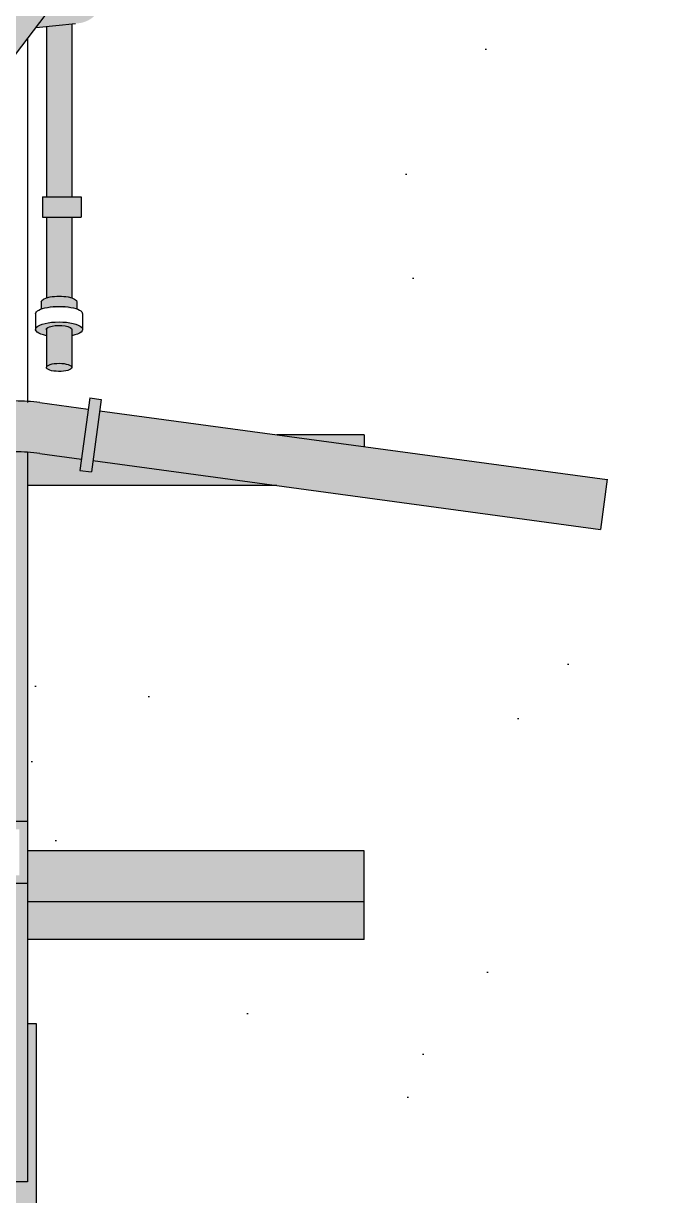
# Model space of a CAD drawing. Header units: inches. Extents: x -55 to 600, y -103 to 167.
# Drawn here: x 193.331 to 193.882, y -7.705 to -6.7 of the extents above; entities that cross this region are included whole.
import ezdxf

# ---------------------------------------------------------------- set-up
doc = ezdxf.new("R2010")
doc.units = ezdxf.units.IN
doc.header["$MEASUREMENT"] = 0
for name, color, linetype in [('AI-Hatch mob', 254, 'Continuous'), ('AI-Hatch piso', 252, 'Continuous'), ('AI-Mob', 2, 'Continuous')]:
    doc.layers.add(name, color=color, linetype=linetype)

# ---------------------------------------------------------------- blocks, each defined once
blk = doc.blocks.new('Multi-Estação')
at = {"layer": 'AI-Hatch mob'}
h = blk.add_hatch(color=254, dxfattribs=at)
h.paths.add_polyline_path([(-1.2737641781017, 0.0570320544549964), (-1.328489311925111, 0.0570320544549964), (-1.325608156665522, 0.0282558091536102), (-1.2737641781017, -0.0110782455935374)])
h.paths.add_polyline_path([(-1.294876748759023, -0.0648700529762288), (-1.2737641781017, -0.0633902589211425), (-1.2737641781017, -0.0524361082017288), (-1.295787998264401, -0.0460884048455592), (-1.295787998264401, -0.0272414697589928), (-1.322046281207759, -0.0073192962014856), (-1.318665986946612, -0.0410808147886678, 0.4142135623732809)])
h.paths.add_polyline_path([(-1.325608156665525, 0.4786946970287893), (-1.328489311925111, 0.4499184517274024), (-1.2737641781017, 0.4499184517274024), (-1.2737641781017, 0.5180287517759476)])
h.paths.add_polyline_path([(-1.322046281207759, 0.5142698023838908), (-1.295787998264401, 0.5341919759414017), (-1.295787998264401, 0.5530389110279577), (-1.2737641781017, 0.5593866143841275), (-1.2737641781017, 0.5703407651035696), (-1.294876748759023, 0.571820559158656, 0.4142135623732811), (-1.318665986946612, 0.5480313209710949)])
at = {"layer": 'AI-Hatch mob', "true_color": 0xe1d8b7}
h = blk.add_hatch(color=254, dxfattribs=at)
h.paths.add_polyline_path([(-1.64221626329828, 0.1732369201606366), (-1.685735359125018, 0.1732369201606366), (-1.685735359125018, 0.0106876513704641, -0.0337323660163336), (-1.687172524810975, -0.0105905829210223), (-1.691996424705806, -0.046138267046043), (-1.649264245982887, -0.0519371188565524), (-1.643653428984237, -0.0105905829210223, 0.0337323660163335), (-1.64221626329828, 0.0106876513704641)])
h.paths.add_polyline_path([(-1.64221626329828, 0.4962628548119631, 0.0337323660163787), (-1.643653428984237, 0.517541089103478), (-1.64926424598289, 0.5588876250389748), (-1.691996424705803, 0.5530887732284469), (-1.687172524810975, 0.517541089103478, -0.0337323660163787), (-1.685735359125018, 0.4962628548119631), (-1.685735359125018, 0.3337135860217905), (-1.64221626329828, 0.3337135860217906)])
h = blk.add_hatch(color=254, dxfattribs=at)
edge = h.paths.add_edge_path()
edge.add_ellipse((-1.557353595724308, -0.0270462243188626), major_axis=(0, 0.0153145380251671), ratio=0.320805336484467, start_angle=-135.34017098463391, end_angle=-44.80167536275809, ccw=False)
edge.add_line((-1.553900276981032, -0.0379393397502633), (-1.484762786141786, -0.0379393397502633))
edge.add_line((-1.484762786141786, -0.0379393397502633), (-1.484762786141786, -0.0161797918368586))
edge.add_line((-1.484762786141786, -0.0161797918368586), (-1.553891636116375, -0.0161797918368586))
edge = h.paths.add_edge_path()
edge.add_ellipse((-1.557353595724308, 0.5339967305012613), major_axis=(0, -0.0153145380251671), ratio=0.320805336484467, start_angle=404.8016753630606, end_angle=495.3401709847859, ccw=False)
edge.add_line((-1.553891636116357, 0.5231302980193142), (-1.484762786141786, 0.5231302980193141))
edge.add_line((-1.484762786141786, 0.5231302980193141), (-1.484762786141786, 0.5448898459326905))
edge.add_line((-1.484762786141786, 0.5448898459326905), (-1.553900276981041, 0.5448898459326904))
h = blk.add_hatch(color=254, dxfattribs=at)
h.paths.add_polyline_path([(-1.467289550295376, -0.0161797918368586), (-1.467289550295376, -0.0379393397502633), (-1.318980519896794, -0.0379393397502633), (-1.321159144497074, -0.0161797918368586)])
h.paths.add_polyline_path([(-1.467289550295376, 0.5448898459326905), (-1.467289550295376, 0.5231302980193142), (-1.321159144497069, 0.5231302980193142), (-1.318980519896794, 0.5448898459326905)])
at = {"layer": 'AI-Hatch mob', "true_color": 0xd3bf96}
h = blk.add_hatch(color=9, dxfattribs=at)
h.paths.add_polyline_path([(-2.350000986463143, -0.0076393218693021), (-2.175924603156147, -0.0076393218693021), (-2.175924603156147, 3.6e-15), (-2.311250992625502, 3.6e-15), (-2.311250992625502, 0.0500000000015498), (-2.175924603156147, 0.0500000000015497), (-2.175924603156147, 0.0576393218708269), (-2.350000986463143, 0.0576393218708269)])
h.paths.add_polyline_path([(-2.350000986463143, 0.4493111843115721), (-2.175924603156147, 0.4493111843115721), (-2.175924603156147, 0.4569505061809061), (-2.311250992625502, 0.4569505061809062), (-2.311250992625502, 0.5069505061824239), (-2.175924603156147, 0.5069505061824238), (-2.175924603156147, 0.514589828051701), (-2.350000986463143, 0.514589828051701)])
edge = h.paths.add_edge_path()
edge.add_ellipse((-1.687590575220909, 0.3173939250867228), major_axis=(0, -0.0163196609350308), ratio=0.5000000000001515, start_angle=180, end_angle=270)
edge.add_line((-1.689031248065238, 0.3337135860217905), (-1.685735359125018, 0.3337135860217905))
edge.add_line((-1.685735359125018, 0.3337135860217905), (-1.685735359125018, 0.4450886815350862))
edge.add_line((-1.685735359125018, 0.4450886815350862), (-1.766823811007668, 0.4450886815350862))
edge.add_line((-1.766823811007668, 0.4450886815350862), (-1.766823811007668, 0.264355027047916))
edge.add_line((-1.766823811007668, 0.264355027047916), (-1.701625195579182, 0.264355027047916))
edge.add_ellipse((-1.702957386515294, 0.2534752530911852), major_axis=(0, -0.0108797739566876), ratio=0.4555963005059311, start_angle=1.1368683772161603e-13, end_angle=180, ccw=False)
edge.add_line((-1.701625195579143, 0.2425954791345112), (-1.766823811007668, 0.2425954791345112))
edge.add_line((-1.766823811007668, 0.2425954791345112), (-1.766823811007668, 0.06186182464734089))
edge.add_line((-1.766823811007668, 0.0618618246473409), (-1.685735359125018, 0.061861824647341))
edge.add_line((-1.685735359125018, 0.061861824647341), (-1.685735359125018, 0.1732369201606367))
edge.add_line((-1.685735359125018, 0.1732369201606366), (-1.689031248065273, 0.1732369201606367))
edge.add_ellipse((-1.687590575220909, 0.189556581095676), major_axis=(0, 0.0163196609350308), ratio=0.5000000000001515, start_angle=90, end_angle=180, ccw=False)
edge.add_line((-1.695750405688428, 0.1895565810957028), (-1.695750405688428, 0.3173939250866948))
at = {"layer": 'AI-Hatch mob'}
h = blk.add_hatch(color=254, dxfattribs=at)
h.paths.add_polyline_path([(-2.055696653878115, 3.6e-15), (-2.055696653878114, 0.0500000000015497), (-2.311250992625502, 0.0500000000015498), (-2.311250992625502, 3.6e-15)])
h.paths.add_polyline_path([(-2.055696653878115, 0.4569505061809061), (-2.055696653878114, 0.5069505061824238), (-2.311250992625502, 0.5069505061824239), (-2.311250992625502, 0.4569505061809062)])
at = {"layer": 'AI-Hatch mob', "true_color": 0xe1d8b7}
h = blk.add_hatch(color=254, dxfattribs=at)
h.paths.add_polyline_path([(-2.002495910575206, 3.6e-15), (-2.00249591057522, 0.0500000000015497), (-2.009435128986694, 0.0500000000015497), (-2.009435128986694, 0.0069392184115067), (-2.048757435466654, 0.0069392184115067), (-2.048757435466654, 0.0500000000015497), (-2.055696653878115, 0.0500000000015497), (-2.055696653878115, 3.6e-15)])
h.paths.add_polyline_path([(-2.002495910575234, 0.4569505061809061), (-2.00249591057522, 0.5069505061824238), (-2.055696653878101, 0.5069505061824238), (-2.055696653878115, 0.4569505061809061), (-2.04875743546664, 0.4569505061809061), (-2.04875743546664, 0.500011287770949), (-2.009435128986694, 0.500011287770949), (-2.009435128986694, 0.4569505061809061)])
at = {"layer": 'AI-Hatch mob'}
h = blk.add_hatch(color=254, dxfattribs=at)
h.paths.add_polyline_path([(-2.00249591057522, 0.0500000000015497), (-2.00249591057522, 3.6e-15), (-1.686096702156427, 3.5e-15, 0.0168998696387379), (-1.685735359125018, 0.0106876513704641), (-1.685735359125018, 0.0500000000015496)])
h.paths.add_polyline_path([(-2.00249591057522, 0.5069505061824237), (-2.00249591057522, 0.4569505061809061), (-1.685735359125018, 0.456950506180906), (-1.685735359125018, 0.4962628548119631, 0.0168998696387379), (-1.686096702156423, 0.5069505061824238)])
at = {"layer": 'AI-Hatch mob', "true_color": 0xd3bf96}
h = blk.add_hatch(color=9, dxfattribs=at)
edge = h.paths.add_edge_path()
edge.add_ellipse((-1.351676580735357, 0.0315975824269151), major_axis=(0.0079144840428847, 0.0104316309035667), ratio=0.6556896925981172, start_angle=0, end_angle=180)
edge.add_line((-1.359591064778233, 0.0211659515233362), (-1.189789220755763, -0.107662799933775))
edge.add_ellipse((-1.180036434194477, -0.0986258901512224), major_axis=(0.0079144840428847, 0.0104316309035667), ratio=0.6556896925981172, start_angle=3.979039320256561e-12, end_angle=180.0000000000041, ccw=False)
edge.add_line((-1.173960252669997, -0.0867995381266355), (-1.343762096692477, 0.04202921333048311))
at = {"layer": 'AI-Hatch mob', "true_color": 0xe1d8b7}
for points in [[(-2.103582702492147, -0.2883140098522254), (-2.071322178825539, -0.2883140098522254), (-2.071322178825539, 3.6e-15), (-2.103582702492147, 3.6e-15)], [(-2.027803082998772, 3.6e-15), (-2.07132217882554, 3.6e-15), (-2.071322178825539, -0.2883140098522254), (-2.027803082998772, -0.2883140098522254)]]:
    blk.add_hatch(color=254, dxfattribs=at).paths.add_polyline_path(points)
at = {"layer": 'AI-Hatch mob', "true_color": 0xd3bf96}
h = blk.add_hatch(color=9, dxfattribs=at)
h.paths.add_polyline_path([(-1.701668202599933, -0.04482578524828901), (-1.691996424705806, -0.046138267046043), (-1.687172524810975, -0.0105905829210223, 0.0168229060999722), (-1.686096702156431, 3.5e-15), (-1.714718286975354, 3.5e-15), (-1.714718286975354, -0.2135773931258754), (-1.693345726043119, -0.0560813709190545), (-1.703017503937232, -0.0547688891213021)])
h.paths.add_polyline_path([(-1.671199191148616, -0.2135773931259291), (-1.681341116465025, -0.2883140098522255), (-1.671199191148616, -0.2883140098522255)])
at = {"layer": 'AI-Hatch mob'}
h = blk.add_hatch(color=254, dxfattribs=at)
edge = h.paths.add_edge_path()
edge.add_ellipse((-1.580887752417893, -0.0270462243188626), major_axis=(0, 0.0200732629017312), ratio=0.320805336484467, start_angle=-237.1345602783358, end_angle=57.22518877081934)
edge.add_line((-1.586302206472388, -0.0161797918368586), (-1.581131599921689, -0.0161797918368587))
edge.add_ellipse((-1.580887752417893, -0.0270462243188626), major_axis=(0, 0.0108931154314085), ratio=0.3200195160616563, start_angle=-4.011134130112509, end_angle=4.011134132936775, ccw=False)
edge.add_ellipse((-1.580887752417893, -0.0270462243188626), major_axis=(0, 0.0108931154314085), ratio=0.3200195160616563, start_angle=-180, end_angle=-4.011134130112379)
edge.add_line((-1.579833831220045, -0.0379393397502633), (-1.586296685651348, -0.0379393397502634))
edge = h.paths.add_edge_path()
edge.add_ellipse((-1.567538312720955, -0.0270462243188626), major_axis=(0, 0.0200732629017312), ratio=0.320805336484467, start_angle=-139.72337788233602, end_angle=-40.27662211753818, ccw=False)
edge.add_line((-1.563375243134543, -0.0423607623440284), (-1.557353595724304, -0.0423607623440284))
edge.add_ellipse((-1.557353595724308, -0.0270462243188626), major_axis=(0, 0.0153145380251671), ratio=0.320805336484467, start_angle=-180, end_angle=0)
edge.add_line((-1.557353595724368, -0.0117316862936683), (-1.563375243134554, -0.0117316862936685))
h = blk.add_hatch(color=254, dxfattribs=at)
edge = h.paths.add_edge_path()
edge.add_ellipse((-1.613411533029278, -0.0270462243188626), major_axis=(0, 0.0108931154314085), ratio=0.3200195160616563, start_angle=-180, end_angle=177.2912805962725)
edge.add_line((-1.613561343281697, -0.0379393397502633), (-1.613411533029266, -0.0379393397502633))
at = {"layer": 'AI-Hatch mob', "true_color": 0xe1d8b7}
h = blk.add_hatch(color=254, dxfattribs=at)
edge = h.paths.add_edge_path()
edge.add_ellipse((-1.580887752417893, -0.0270462243188626), major_axis=(0, 0.0108931154314085), ratio=0.3200195160616563, start_angle=-180, end_angle=-4.011134130113246)
edge.add_line((-1.580643904913926, -0.0161797918368586), (-1.612004283120792, -0.0161797918368585))
edge.add_ellipse((-1.613411533029278, -0.0270462243188626), major_axis=(0, 0.0108931154314085), ratio=0.3200195160616563, start_angle=-180, end_angle=-4.011134130113246)
edge.add_line((-1.612166700365335, -0.0379393397502633), (-1.580887752417884, -0.0379393397502633))
at = {"layer": 'AI-Hatch mob'}
blk.add_hatch(color=254, dxfattribs=at).paths.add_polyline_path([(-1.467289550295376, -0.0127780512549657), (-1.484762786141786, -0.0127780512549657), (-1.484762786141786, -0.0460884048455591), (-1.467289550295376, -0.0460884048455591)])
at = {"layer": 'AI-Hatch mob', "true_color": 0xd3bf96}
for points in [[(-1.701668202599933, -0.0448257852482891), (-1.703017503937232, -0.0547688891213021), (-1.640941769426063, -0.0631927045273209), (-1.63959246808875, -0.0532496006543077)], [(-1.752318539602967, -0.4906565059938507), (-1.709586360880066, -0.4964553578043903), (-1.650613547320173, -0.061880222729569), (-1.693345726043119, -0.0560813709190546)]]:
    blk.add_hatch(color=9, dxfattribs=at).paths.add_polyline_path(points)
for p, q in [((-2.311250992625502, 3.6e-15), (-2.311250992625502, 0.0500000000015498)), ((-2.055696653878115, 3.6e-15), (-2.055696653878115, 0.0500000000015497)), ((-2.00249591057522, 3.6e-15), (-2.00249591057522, 0.0500000000015497)), ((-1.359591064778228, 0.0211659515233328), (-1.187950918237348, -0.1090575210548048)), ((-1.686096702156447, 3.5e-15), (-2.311360992625495, 3.6e-15)), ((-2.175924603156147, -0.0076393218693021), (-2.175924603156147, 3.6e-15)), ((-2.103582702492147, -0.2883140098522254), (-2.103582702492147, 3.6e-15)), ((-2.071322178825539, -0.2883140098522254), (-2.071322178825539, 3.6e-15)), ((-2.027803082998772, -0.2883140098522254), (-2.027803082998772, 3.6e-15)), ((-1.714718286975354, -0.2135773931258563), (-1.714718286975354, 3.5e-15)), ((-1.331693428897224, 3.4e-15), (-1.64353445595826, 3.5e-15)), ((-1.567538312720955, -0.006972961417116), (-1.580887752417865, -0.006972961417116)), ((-1.322046281207761, -0.0073192962014695), (-1.318665986946612, -0.0410808147886678)), ((-1.687172524810975, -0.0105905829210223), (-1.691996424705806, -0.0461382670460431)), ((-1.643653428984237, -0.0105905829210223), (-1.649264245982891, -0.0519371188565821)), ((-1.580643904913713, -0.0161797918368586), (-1.613167685525141, -0.0161797918368585)), ((-1.557353595724308, -0.0117316862936684), (-1.56337524313453, -0.0117316862936684)), ((-1.484762786141786, -0.0161797918368586), (-1.553891636116361, -0.0161797918368586)), ((-1.467289550295376, -0.0127780512549657), (-1.484762786141786, -0.0127780512549657)), ((-1.484762786141786, -0.0127780512549657), (-1.484762786141786, -0.0460884048455591)), ((-1.467289550295376, -0.0127780512549657), (-1.467289550295376, -0.0460884048455591)), ((-1.321159144497073, -0.0161797918368586), (-1.467289550295376, -0.0161797918368586)), ((-1.580887752417865, -0.0379393397502633), (-1.61341153302925, -0.0379393397502633)), ((-1.484762786141786, -0.0379393397502633), (-1.553900276981025, -0.0379393397502633)), ((-1.318980519896783, -0.0379393397502633), (-1.467289550295376, -0.0379393397502633)), ((-1.701668202599933, -0.04482578524828901), (-1.703017503937232, -0.0547688891213021)), ((-1.63959246808875, -0.0532496006543078), (-1.701668202599933, -0.04482578524828901)), ((-1.567538312720955, -0.0471194872205808), (-1.580887752417865, -0.0471194872205808)), ((-1.557353595724308, -0.0423607623440284), (-1.56337524313453, -0.0423607623440284)), ((-1.467289550295376, -0.0460884048455591), (-1.484762786141786, -0.0460884048455591)), ((-1.693345726043119, -0.0560813709190562), (-1.752318539602967, -0.4906565059938508)), ((-1.640941769426063, -0.0631927045273209), (-1.703017503937232, -0.0547688891213021)), ((-1.63959246808875, -0.0532496006543078), (-1.640941769426063, -0.0631927045273209)), ((-1.650613547320176, -0.0618802227295952), (-1.709595777139156, -0.4965247469316659)), ((-1.671199191148616, -0.2883140098522255), (-1.671199191148616, -0.2135773931258278)), ((-2.103582702492147, -0.2883140098522254), (-2.027803082998772, -0.2883140098522254)), ((-1.671199191148616, -0.2883140098522255), (-1.68134111646502, -0.2883140098522255)), ((-1.709075027139135, -0.4965247469316944), (-1.752318539602967, -0.4906565059938508))]:
    blk.add_line(p, q)
blk.add_lwpolyline([(-2.175924603156147, 0.0576393218708269), (-2.350000986463143, 0.0576393218708269), (-2.350000986463143, -0.007639321869301999), (-2.175924603156147, -0.0076393218693021)])
for centre in [(-1.843973446849332, 0.0106876513704641), (-1.800454351022594, 0.0106876513705209)]:
    blk.add_arc(centre, 0.1582380877243068, 352.272041432092, 0)
at = {"extrusion": (0, 0, -1)}
for centre, major_axis, ratio, start_param, end_param in [((-1.580887752417893, -0.0270462243188626), (0, 0.0200732629017312), 0.320805336484467, 5.284417348053501, 10.42196415430551), ((-1.567538312720955, -0.0270462243188626), (0, 0.0200732629017312), 0.320805336484467, 6.283185307179585, 9.424777960769381), ((-1.613411533029278, -0.0270462243188626), (0, 0.0108931154314085), 0.3200195160616563, 3.188868725697493, 9.424777960769381), ((-1.580887752417893, -0.0270462243188626), (0, 0.0108931154314085), 0.3200195160616563, 6.213177809820715, 9.424777960769381), ((-1.557353595724308, -0.0270462243188626), (0, 0.0153145380251671), 0.320805336484467, 6.283185307179585, 9.424777960769381)]:
    blk.add_ellipse(centre, major_axis=major_axis, ratio=ratio, start_param=start_param, end_param=end_param, dxfattribs=at)

msp = doc.modelspace()

# ---------------------------------------------------------------- hatches: boundary and pattern name
at = {"layer": 'AI-Hatch piso', "true_color": 0xd3bf96}
h = msp.add_hatch(dxfattribs=at)
h.set_pattern_fill('AR-SAND', color=9, scale=0.01, angle=89.99999999999999, style=0)
h.set_pattern_definition([(127.5, (210.6465553422876, 101.058956718114), (-0.4894132373293424, -0.01600031295984032), [0, -0.38608, 0, -0.4318, 0, -0.41275]), (97.49999999999993, (210.6465553422876, 101.058956718114), (-0.7168251005683541, 0.4495232831380029), [0, -0.20828, 0, -0.34798, 0, -0.13335]), (57.49999999999999, (210.6465553422876, 100.746536718114), (-0.001437184678545467, 0.790992370241458), [0, -0.127, 0, -0.4572, 0, -0.5969]), (47.49999999999997, (210.6465553422876, 100.746536718114), (-0.222929323257216, 0.7635564524722973), [0, -0.0635, 0, -0.29972, 0, -0.3429])])
h.paths.add_polyline_path([(190.9273756474254, -1.383381026196943), (203.8773837996037, -1.383381026196943), (203.8773837996037, -8.78338658150227), (190.9273756474254, -8.78338658150227)])

# ---------------------------------------------------------------- block references
at = {"layer": 'AI-Mob', "rotation": 90}
msp.add_blockref('Multi-Estação', (193.3348656015911, -5.381793147848811), dxfattribs=at)

doc.saveas('drawing.dxf')
